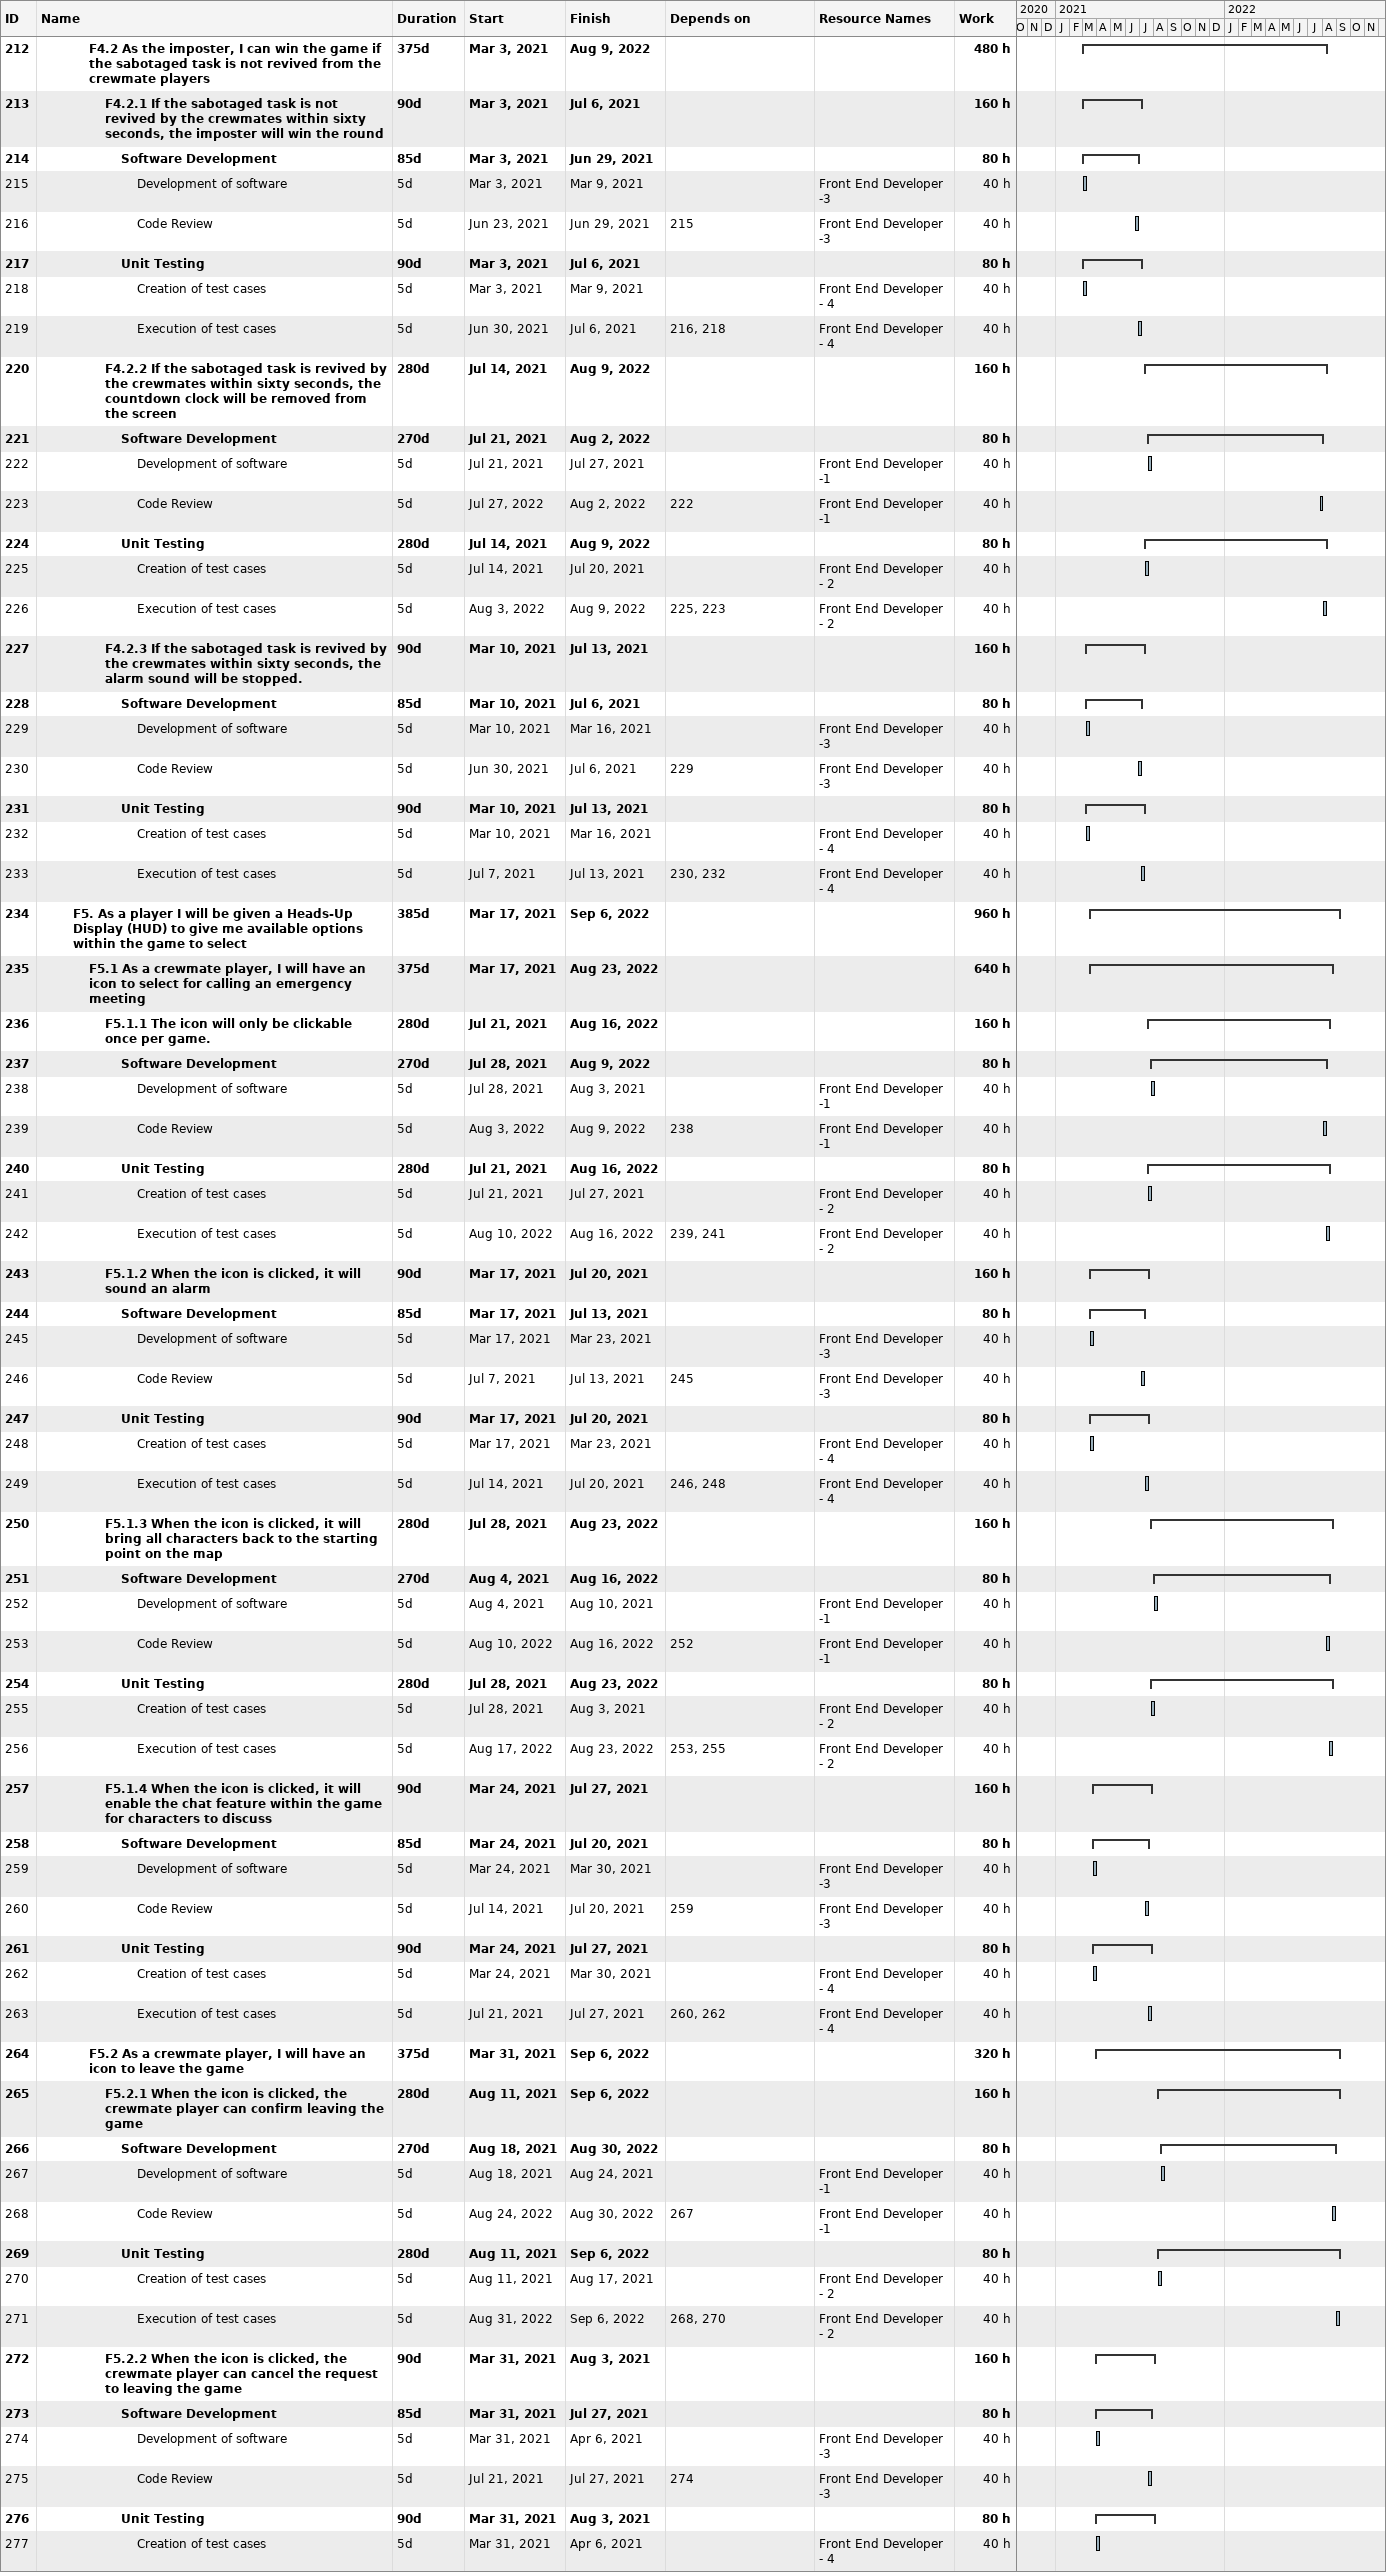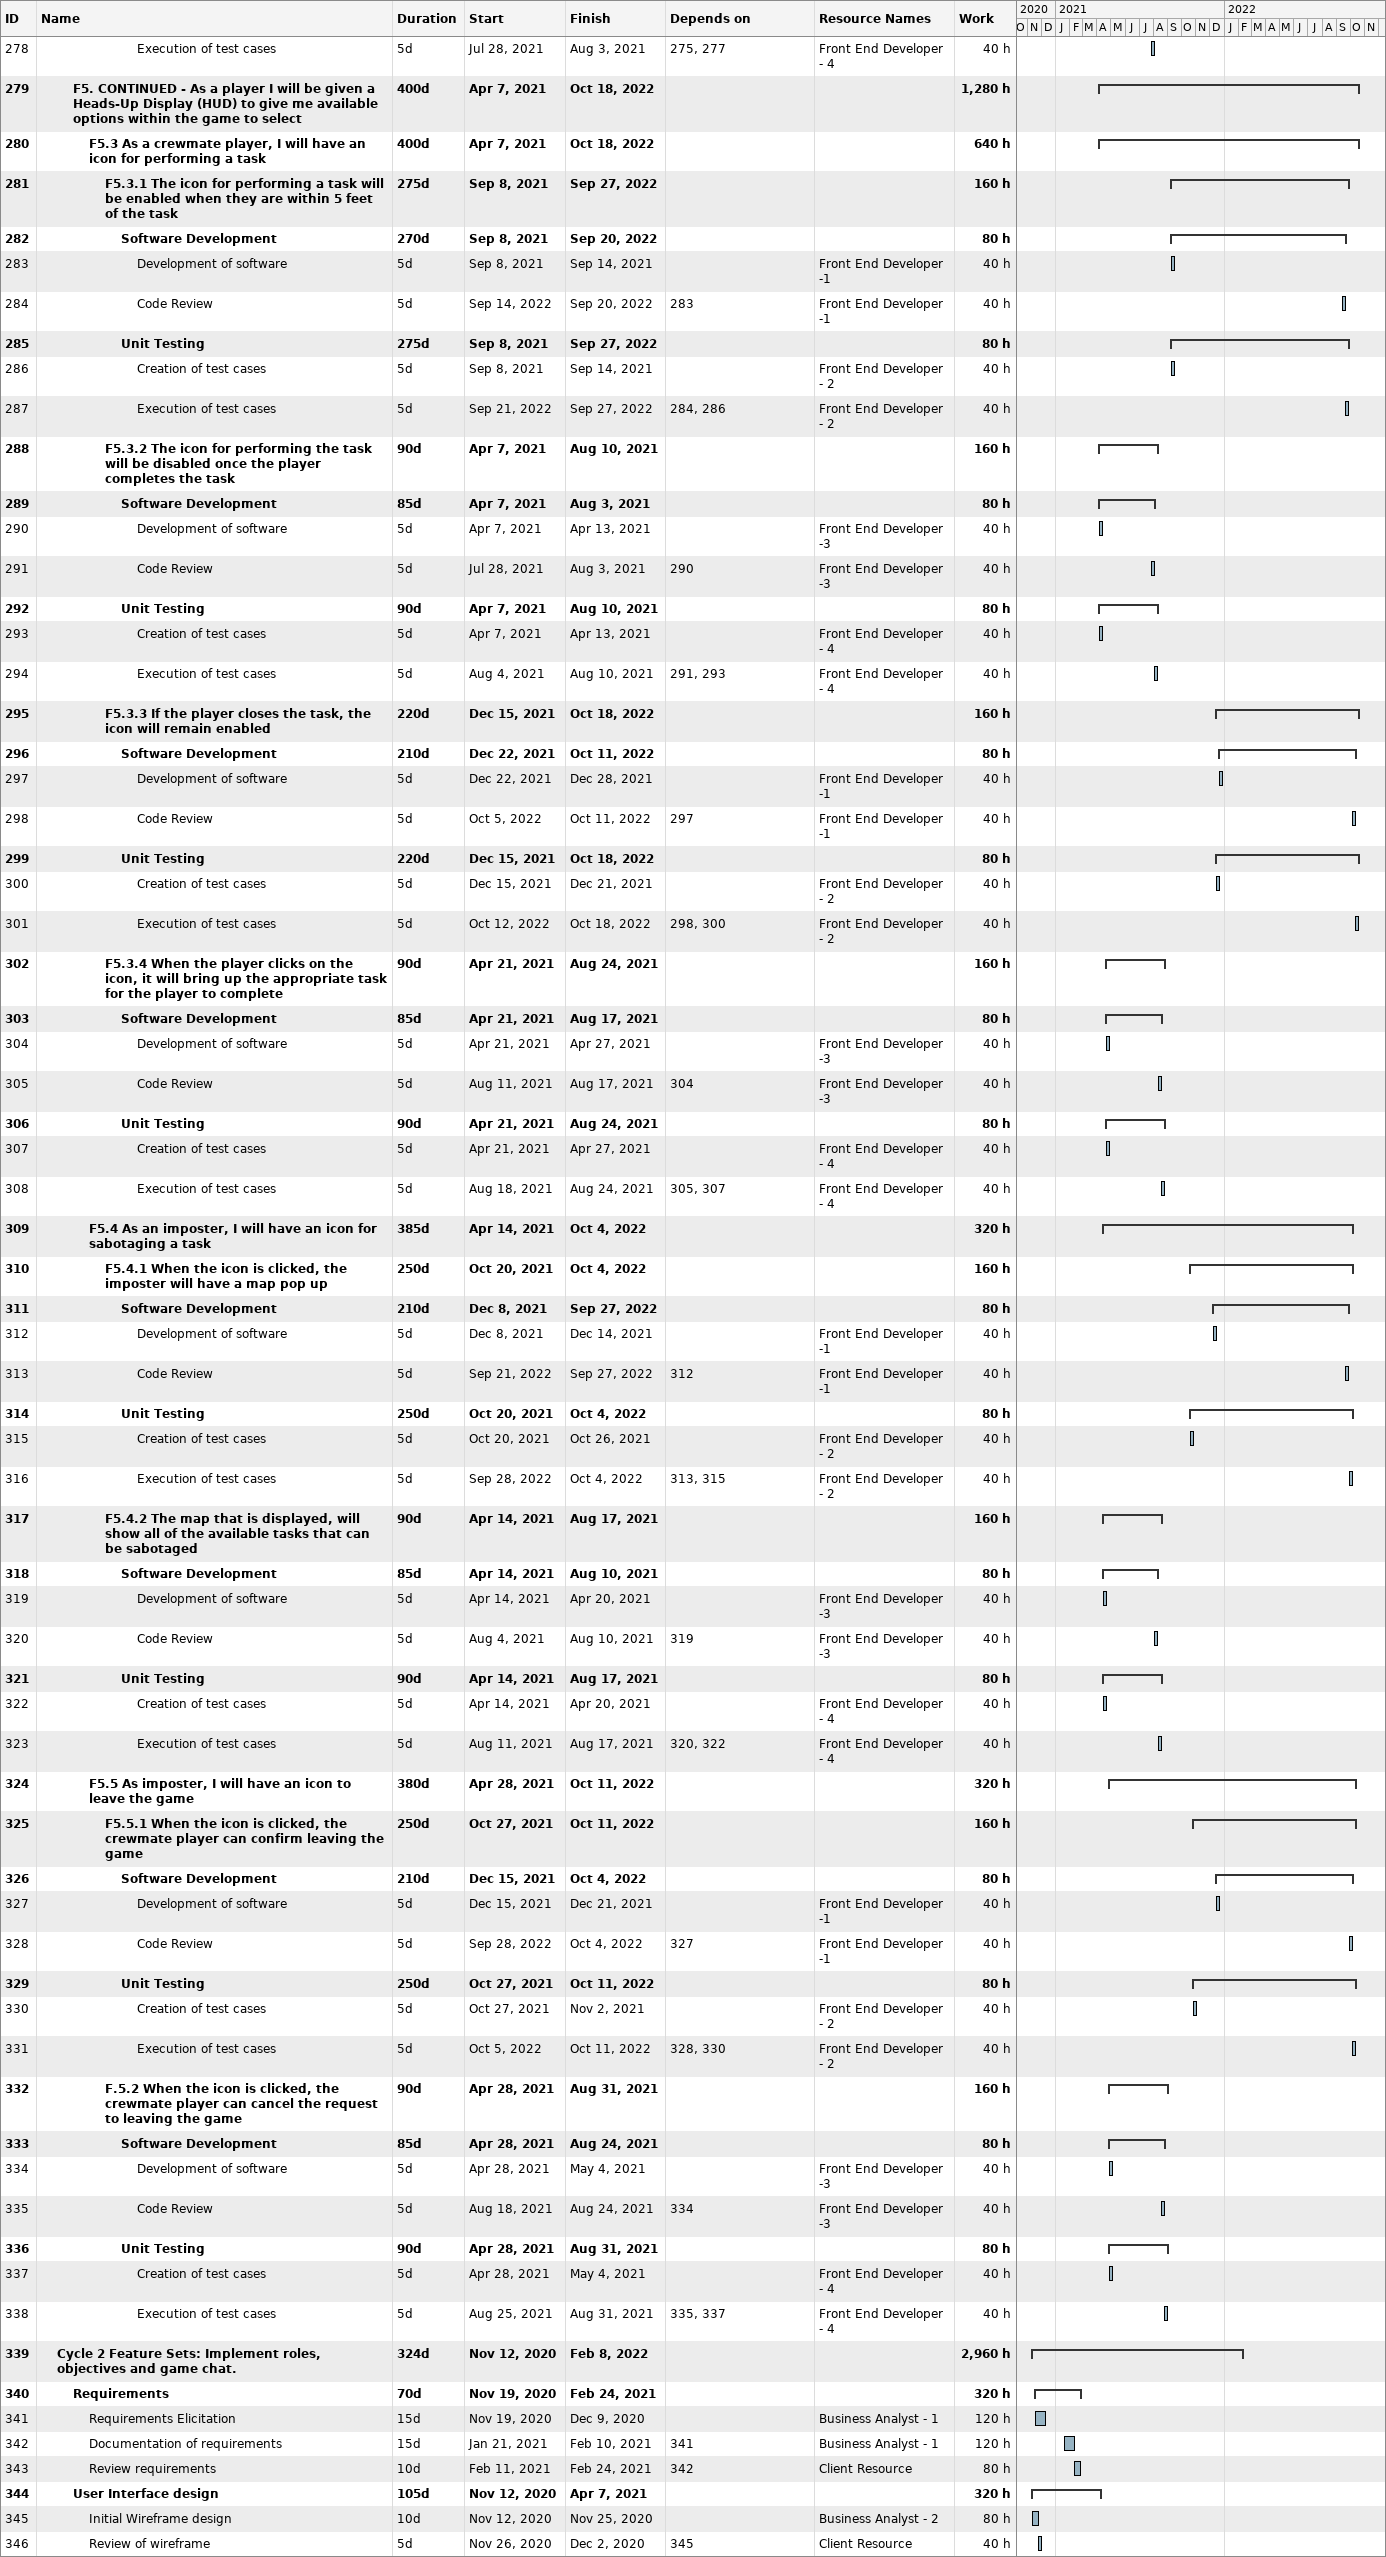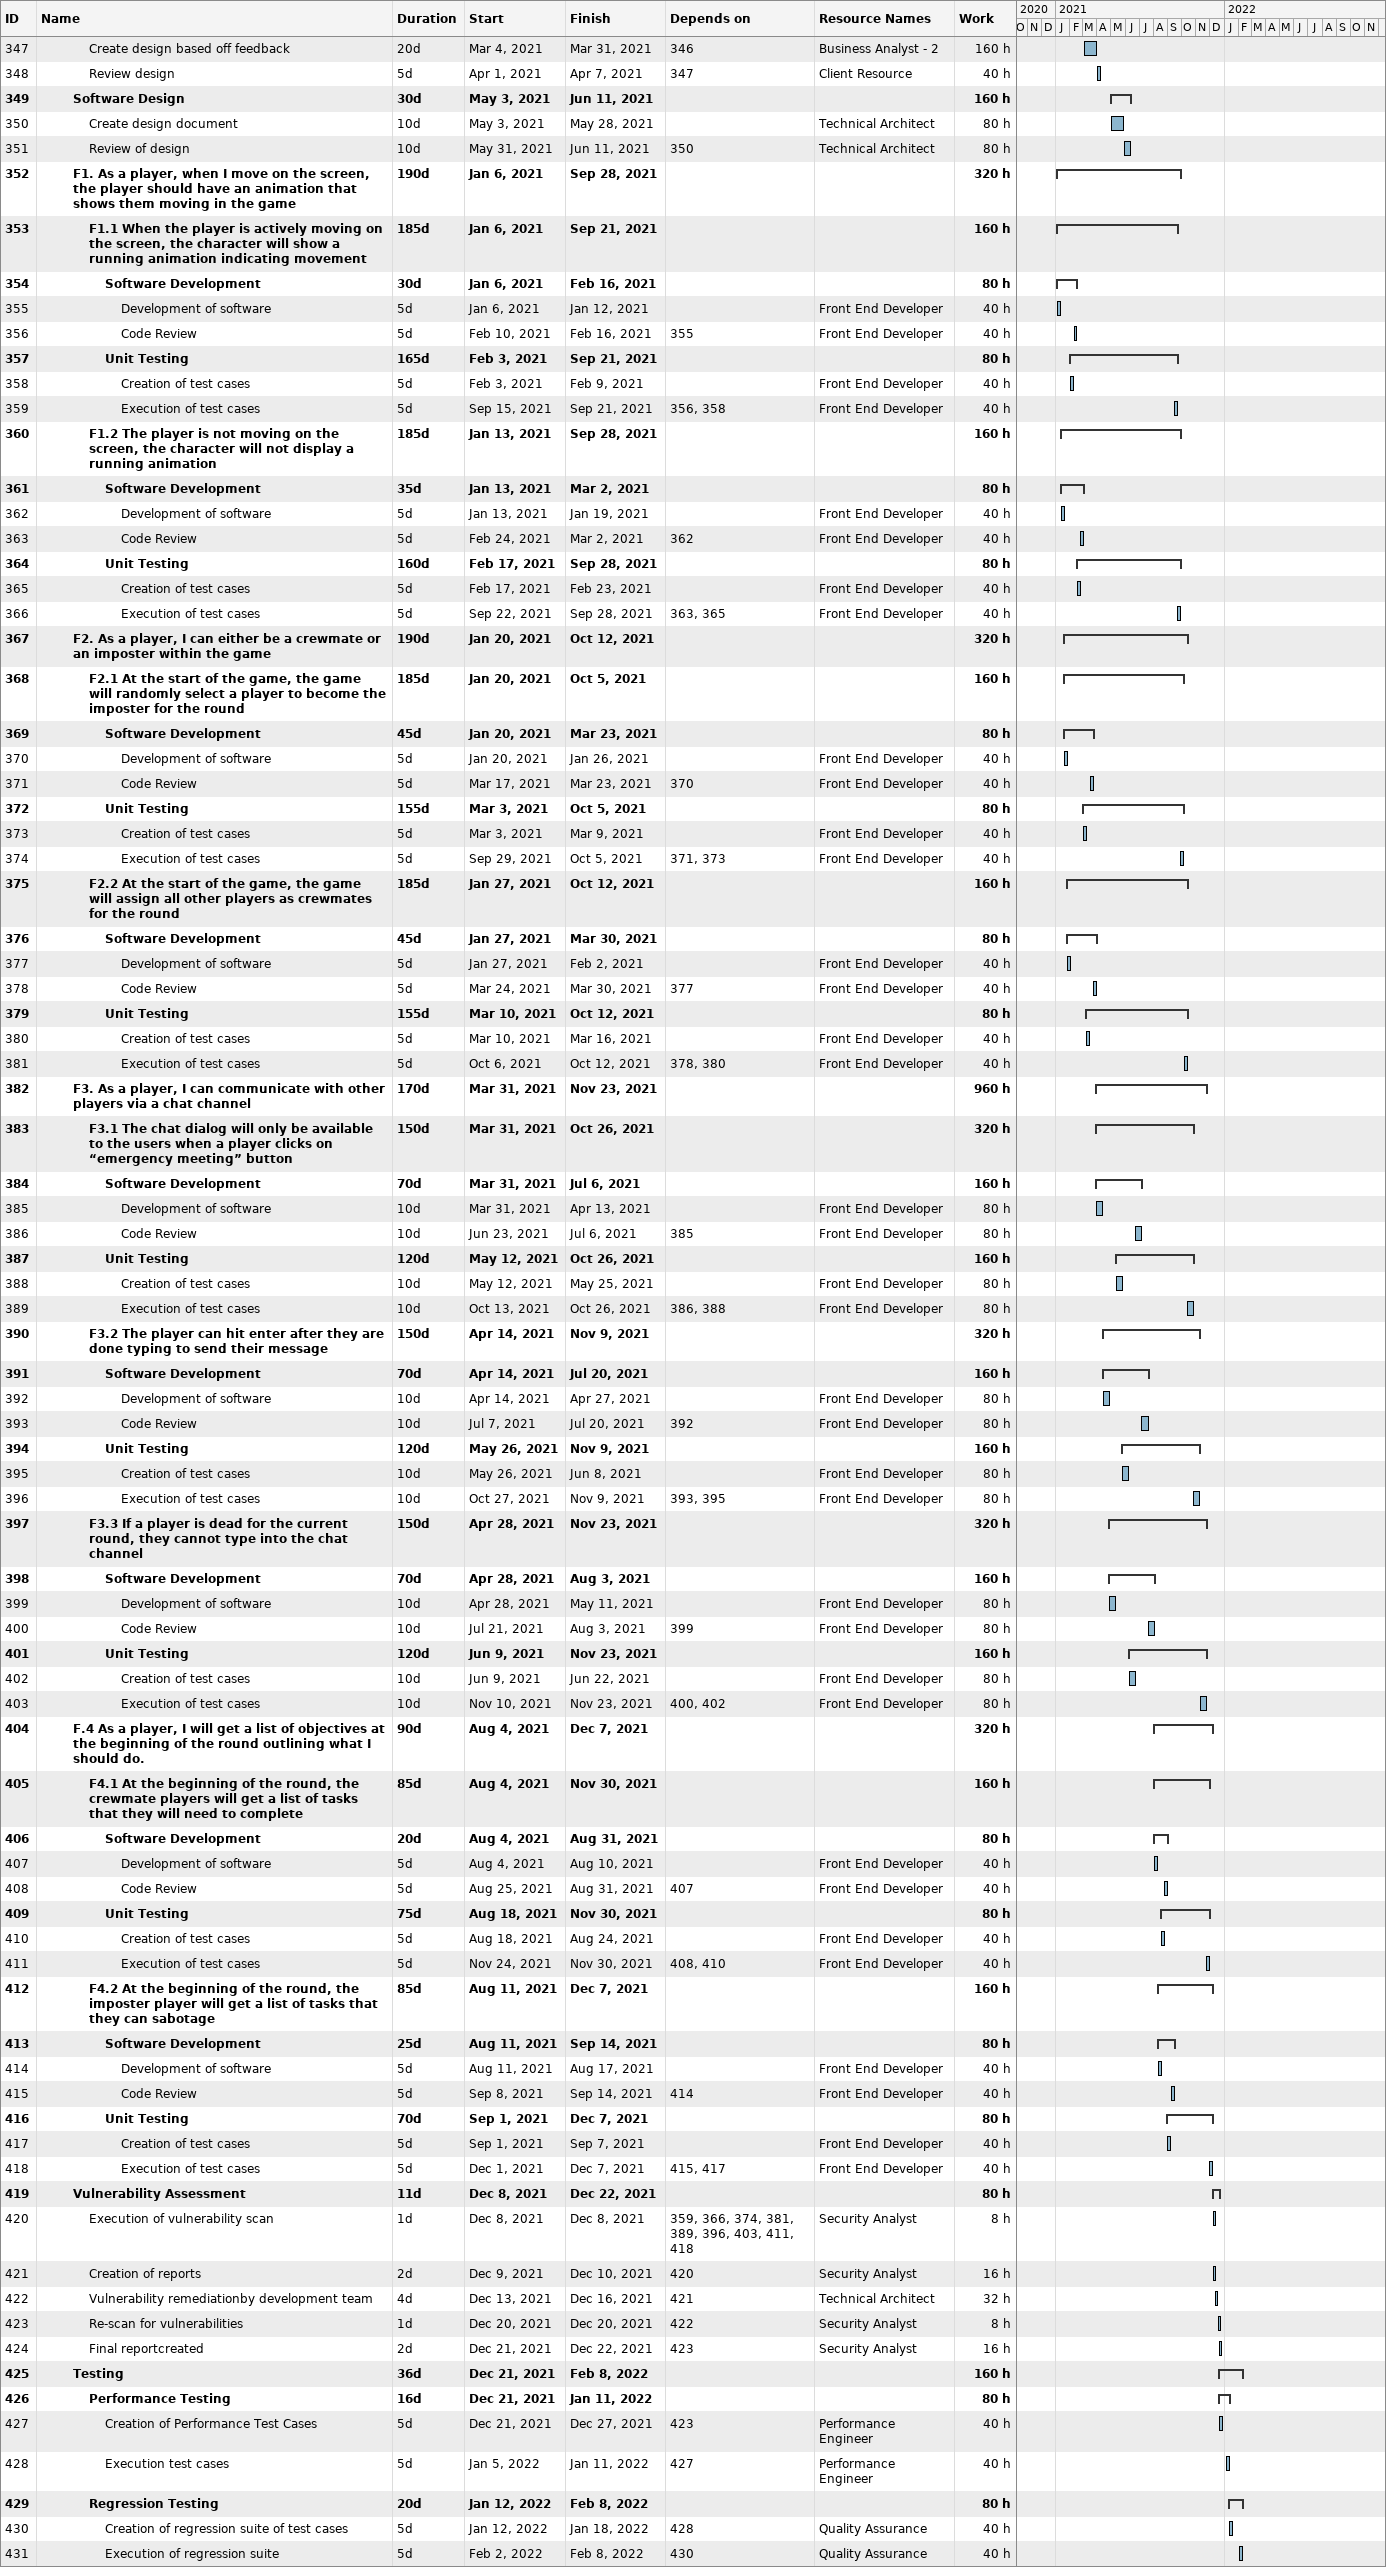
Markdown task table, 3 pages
| ID | Level | Task | Duration | Start | Finish | Predecessors | Resources | Work (h) |
|---|---|---|---|---|---|---|---|---|
| 212 | 4 | **F4.2 As the imposter, I can win the game if the sabotaged task is not revived from the crewmate players** | 375d | 2021-03-03 | 2022-08-09 |  |  | 480 |
| 213 | 5 | **F4.2.1 If the sabotaged task is not revived by the crewmates within sixty seconds, the imposter will win the round** | 90d | 2021-03-03 | 2021-07-06 |  |  | 160 |
| 214 | 6 | **Software Development** | 85d | 2021-03-03 | 2021-06-29 |  |  | 80 |
| 215 | 7 | Development of software | 5d | 2021-03-03 | 2021-03-09 |  | Front End Developer -3 | 40 |
| 216 | 7 | Code Review | 5d | 2021-06-23 | 2021-06-29 | 215 | Front End Developer -3 | 40 |
| 217 | 6 | **Unit Testing** | 90d | 2021-03-03 | 2021-07-06 |  |  | 80 |
| 218 | 7 | Creation of test cases | 5d | 2021-03-03 | 2021-03-09 |  | Front End Developer - 4 | 40 |
| 219 | 7 | Execution of test cases | 5d | 2021-06-30 | 2021-07-06 | 216, 218 | Front End Developer - 4 | 40 |
| 220 | 5 | **F4.2.2 If the sabotaged task is revived by the crewmates within sixty seconds, the countdown clock will be removed from the screen** | 280d | 2021-07-14 | 2022-08-09 |  |  | 160 |
| 221 | 6 | **Software Development** | 270d | 2021-07-21 | 2022-08-02 |  |  | 80 |
| 222 | 7 | Development of software | 5d | 2021-07-21 | 2021-07-27 |  | Front End Developer -1 | 40 |
| 223 | 7 | Code Review | 5d | 2022-07-27 | 2022-08-02 | 222 | Front End Developer -1 | 40 |
| 224 | 6 | **Unit Testing** | 280d | 2021-07-14 | 2022-08-09 |  |  | 80 |
| 225 | 7 | Creation of test cases | 5d | 2021-07-14 | 2021-07-20 |  | Front End Developer - 2 | 40 |
| 226 | 7 | Execution of test cases | 5d | 2022-08-03 | 2022-08-09 | 225, 223 | Front End Developer - 2 | 40 |
| 227 | 5 | **F4.2.3 If the sabotaged task is revived by the crewmates within sixty seconds, the alarm sound will be stopped.** | 90d | 2021-03-10 | 2021-07-13 |  |  | 160 |
| 228 | 6 | **Software Development** | 85d | 2021-03-10 | 2021-07-06 |  |  | 80 |
| 229 | 7 | Development of software | 5d | 2021-03-10 | 2021-03-16 |  | Front End Developer -3 | 40 |
| 230 | 7 | Code Review | 5d | 2021-06-30 | 2021-07-06 | 229 | Front End Developer -3 | 40 |
| 231 | 6 | **Unit Testing** | 90d | 2021-03-10 | 2021-07-13 |  |  | 80 |
| 232 | 7 | Creation of test cases | 5d | 2021-03-10 | 2021-03-16 |  | Front End Developer - 4 | 40 |
| 233 | 7 | Execution of test cases | 5d | 2021-07-07 | 2021-07-13 | 230, 232 | Front End Developer - 4 | 40 |
| 234 | 3 | **F5. As a player I will be given a Heads-Up Display (HUD) to give me available options within the game to select** | 385d | 2021-03-17 | 2022-09-06 |  |  | 960 |
| 235 | 4 | **F5.1 As a crewmate player, I will have an icon to select for calling an emergency meeting** | 375d | 2021-03-17 | 2022-08-23 |  |  | 640 |
| 236 | 5 | **F5.1.1 The icon will only be clickable once per game.** | 280d | 2021-07-21 | 2022-08-16 |  |  | 160 |
| 237 | 6 | **Software Development** | 270d | 2021-07-28 | 2022-08-09 |  |  | 80 |
| 238 | 7 | Development of software | 5d | 2021-07-28 | 2021-08-03 |  | Front End Developer -1 | 40 |
| 239 | 7 | Code Review | 5d | 2022-08-03 | 2022-08-09 | 238 | Front End Developer -1 | 40 |
| 240 | 6 | **Unit Testing** | 280d | 2021-07-21 | 2022-08-16 |  |  | 80 |
| 241 | 7 | Creation of test cases | 5d | 2021-07-21 | 2021-07-27 |  | Front End Developer - 2 | 40 |
| 242 | 7 | Execution of test cases | 5d | 2022-08-10 | 2022-08-16 | 239, 241 | Front End Developer - 2 | 40 |
| 243 | 5 | **F5.1.2 When the icon is clicked, it will sound an alarm** | 90d | 2021-03-17 | 2021-07-20 |  |  | 160 |
| 244 | 6 | **Software Development** | 85d | 2021-03-17 | 2021-07-13 |  |  | 80 |
| 245 | 7 | Development of software | 5d | 2021-03-17 | 2021-03-23 |  | Front End Developer -3 | 40 |
| 246 | 7 | Code Review | 5d | 2021-07-07 | 2021-07-13 | 245 | Front End Developer -3 | 40 |
| 247 | 6 | **Unit Testing** | 90d | 2021-03-17 | 2021-07-20 |  |  | 80 |
| 248 | 7 | Creation of test cases | 5d | 2021-03-17 | 2021-03-23 |  | Front End Developer - 4 | 40 |
| 249 | 7 | Execution of test cases | 5d | 2021-07-14 | 2021-07-20 | 246, 248 | Front End Developer - 4 | 40 |
| 250 | 5 | **F5.1.3 When the icon is clicked, it will bring all characters back to the starting point on the map** | 280d | 2021-07-28 | 2022-08-23 |  |  | 160 |
| 251 | 6 | **Software Development** | 270d | 2021-08-04 | 2022-08-16 |  |  | 80 |
| 252 | 7 | Development of software | 5d | 2021-08-04 | 2021-08-10 |  | Front End Developer -1 | 40 |
| 253 | 7 | Code Review | 5d | 2022-08-10 | 2022-08-16 | 252 | Front End Developer -1 | 40 |
| 254 | 6 | **Unit Testing** | 280d | 2021-07-28 | 2022-08-23 |  |  | 80 |
| 255 | 7 | Creation of test cases | 5d | 2021-07-28 | 2021-08-03 |  | Front End Developer - 2 | 40 |
| 256 | 7 | Execution of test cases | 5d | 2022-08-17 | 2022-08-23 | 253, 255 | Front End Developer - 2 | 40 |
| 257 | 5 | **F5.1.4 When the icon is clicked, it will enable the chat feature within the game for characters to discuss** | 90d | 2021-03-24 | 2021-07-27 |  |  | 160 |
| 258 | 6 | **Software Development** | 85d | 2021-03-24 | 2021-07-20 |  |  | 80 |
| 259 | 7 | Development of software | 5d | 2021-03-24 | 2021-03-30 |  | Front End Developer -3 | 40 |
| 260 | 7 | Code Review | 5d | 2021-07-14 | 2021-07-20 | 259 | Front End Developer -3 | 40 |
| 261 | 6 | **Unit Testing** | 90d | 2021-03-24 | 2021-07-27 |  |  | 80 |
| 262 | 7 | Creation of test cases | 5d | 2021-03-24 | 2021-03-30 |  | Front End Developer - 4 | 40 |
| 263 | 7 | Execution of test cases | 5d | 2021-07-21 | 2021-07-27 | 260, 262 | Front End Developer - 4 | 40 |
| 264 | 4 | **F5.2 As a crewmate player, I will have an icon to leave the game** | 375d | 2021-03-31 | 2022-09-06 |  |  | 320 |
| 265 | 5 | **F5.2.1 When the icon is clicked, the crewmate player can confirm leaving the game** | 280d | 2021-08-11 | 2022-09-06 |  |  | 160 |
| 266 | 6 | **Software Development** | 270d | 2021-08-18 | 2022-08-30 |  |  | 80 |
| 267 | 7 | Development of software | 5d | 2021-08-18 | 2021-08-24 |  | Front End Developer -1 | 40 |
| 268 | 7 | Code Review | 5d | 2022-08-24 | 2022-08-30 | 267 | Front End Developer -1 | 40 |
| 269 | 6 | **Unit Testing** | 280d | 2021-08-11 | 2022-09-06 |  |  | 80 |
| 270 | 7 | Creation of test cases | 5d | 2021-08-11 | 2021-08-17 |  | Front End Developer - 2 | 40 |
| 271 | 7 | Execution of test cases | 5d | 2022-08-31 | 2022-09-06 | 268, 270 | Front End Developer - 2 | 40 |
| 272 | 5 | **F5.2.2 When the icon is clicked, the crewmate player can cancel the request to leaving the game** | 90d | 2021-03-31 | 2021-08-03 |  |  | 160 |
| 273 | 6 | **Software Development** | 85d | 2021-03-31 | 2021-07-27 |  |  | 80 |
| 274 | 7 | Development of software | 5d | 2021-03-31 | 2021-04-06 |  | Front End Developer -3 | 40 |
| 275 | 7 | Code Review | 5d | 2021-07-21 | 2021-07-27 | 274 | Front End Developer -3 | 40 |
| 276 | 6 | **Unit Testing** | 90d | 2021-03-31 | 2021-08-03 |  |  | 80 |
| 277 | 7 | Creation of test cases | 5d | 2021-03-31 | 2021-04-06 |  | Front End Developer - 4 | 40 |
| 278 | 7 | Execution of test cases | 5d | 2021-07-28 | 2021-08-03 | 275, 277 | Front End Developer - 4 | 40 |
| 279 | 3 | **F5. CONTINUED - As a player I will be given a Heads-Up Display (HUD) to give me available options within the game to select** | 400d | 2021-04-07 | 2022-10-18 |  |  | 1280 |
| 280 | 4 | **F5.3 As a crewmate player, I will have an icon for performing a task** | 400d | 2021-04-07 | 2022-10-18 |  |  | 640 |
| 281 | 5 | **F5.3.1 The icon for performing a task will be enabled when they are within 5 feet of the task** | 275d | 2021-09-08 | 2022-09-27 |  |  | 160 |
| 282 | 6 | **Software Development** | 270d | 2021-09-08 | 2022-09-20 |  |  | 80 |
| 283 | 7 | Development of software | 5d | 2021-09-08 | 2021-09-14 |  | Front End Developer -1 | 40 |
| 284 | 7 | Code Review | 5d | 2022-09-14 | 2022-09-20 | 283 | Front End Developer -1 | 40 |
| 285 | 6 | **Unit Testing** | 275d | 2021-09-08 | 2022-09-27 |  |  | 80 |
| 286 | 7 | Creation of test cases | 5d | 2021-09-08 | 2021-09-14 |  | Front End Developer - 2 | 40 |
| 287 | 7 | Execution of test cases | 5d | 2022-09-21 | 2022-09-27 | 284, 286 | Front End Developer - 2 | 40 |
| 288 | 5 | **F5.3.2 The icon for performing the task will be disabled once the player completes the task** | 90d | 2021-04-07 | 2021-08-10 |  |  | 160 |
| 289 | 6 | **Software Development** | 85d | 2021-04-07 | 2021-08-03 |  |  | 80 |
| 290 | 7 | Development of software | 5d | 2021-04-07 | 2021-04-13 |  | Front End Developer -3 | 40 |
| 291 | 7 | Code Review | 5d | 2021-07-28 | 2021-08-03 | 290 | Front End Developer -3 | 40 |
| 292 | 6 | **Unit Testing** | 90d | 2021-04-07 | 2021-08-10 |  |  | 80 |
| 293 | 7 | Creation of test cases | 5d | 2021-04-07 | 2021-04-13 |  | Front End Developer - 4 | 40 |
| 294 | 7 | Execution of test cases | 5d | 2021-08-04 | 2021-08-10 | 291, 293 | Front End Developer - 4 | 40 |
| 295 | 5 | **F5.3.3 If the player closes the task, the icon will remain enabled** | 220d | 2021-12-15 | 2022-10-18 |  |  | 160 |
| 296 | 6 | **Software Development** | 210d | 2021-12-22 | 2022-10-11 |  |  | 80 |
| 297 | 7 | Development of software | 5d | 2021-12-22 | 2021-12-28 |  | Front End Developer -1 | 40 |
| 298 | 7 | Code Review | 5d | 2022-10-05 | 2022-10-11 | 297 | Front End Developer -1 | 40 |
| 299 | 6 | **Unit Testing** | 220d | 2021-12-15 | 2022-10-18 |  |  | 80 |
| 300 | 7 | Creation of test cases | 5d | 2021-12-15 | 2021-12-21 |  | Front End Developer - 2 | 40 |
| 301 | 7 | Execution of test cases | 5d | 2022-10-12 | 2022-10-18 | 298, 300 | Front End Developer - 2 | 40 |
| 302 | 5 | **F5.3.4 When the player clicks on the icon, it will bring up the appropriate task for the player to complete** | 90d | 2021-04-21 | 2021-08-24 |  |  | 160 |
| 303 | 6 | **Software Development** | 85d | 2021-04-21 | 2021-08-17 |  |  | 80 |
| 304 | 7 | Development of software | 5d | 2021-04-21 | 2021-04-27 |  | Front End Developer -3 | 40 |
| 305 | 7 | Code Review | 5d | 2021-08-11 | 2021-08-17 | 304 | Front End Developer -3 | 40 |
| 306 | 6 | **Unit Testing** | 90d | 2021-04-21 | 2021-08-24 |  |  | 80 |
| 307 | 7 | Creation of test cases | 5d | 2021-04-21 | 2021-04-27 |  | Front End Developer - 4 | 40 |
| 308 | 7 | Execution of test cases | 5d | 2021-08-18 | 2021-08-24 | 305, 307 | Front End Developer - 4 | 40 |
| 309 | 4 | **F5.4 As an imposter, I will have an icon for sabotaging a task** | 385d | 2021-04-14 | 2022-10-04 |  |  | 320 |
| 310 | 5 | **F5.4.1 When the icon is clicked, the imposter will have a map pop up** | 250d | 2021-10-20 | 2022-10-04 |  |  | 160 |
| 311 | 6 | **Software Development** | 210d | 2021-12-08 | 2022-09-27 |  |  | 80 |
| 312 | 7 | Development of software | 5d | 2021-12-08 | 2021-12-14 |  | Front End Developer -1 | 40 |
| 313 | 7 | Code Review | 5d | 2022-09-21 | 2022-09-27 | 312 | Front End Developer -1 | 40 |
| 314 | 6 | **Unit Testing** | 250d | 2021-10-20 | 2022-10-04 |  |  | 80 |
| 315 | 7 | Creation of test cases | 5d | 2021-10-20 | 2021-10-26 |  | Front End Developer - 2 | 40 |
| 316 | 7 | Execution of test cases | 5d | 2022-09-28 | 2022-10-04 | 313, 315 | Front End Developer - 2 | 40 |
| 317 | 5 | **F5.4.2 The map that is displayed, will show all of the available tasks that can be sabotaged** | 90d | 2021-04-14 | 2021-08-17 |  |  | 160 |
| 318 | 6 | **Software Development** | 85d | 2021-04-14 | 2021-08-10 |  |  | 80 |
| 319 | 7 | Development of software | 5d | 2021-04-14 | 2021-04-20 |  | Front End Developer -3 | 40 |
| 320 | 7 | Code Review | 5d | 2021-08-04 | 2021-08-10 | 319 | Front End Developer -3 | 40 |
| 321 | 6 | **Unit Testing** | 90d | 2021-04-14 | 2021-08-17 |  |  | 80 |
| 322 | 7 | Creation of test cases | 5d | 2021-04-14 | 2021-04-20 |  | Front End Developer - 4 | 40 |
| 323 | 7 | Execution of test cases | 5d | 2021-08-11 | 2021-08-17 | 320, 322 | Front End Developer - 4 | 40 |
| 324 | 4 | **F5.5 As imposter, I will have an icon to leave the game** | 380d | 2021-04-28 | 2022-10-11 |  |  | 320 |
| 325 | 5 | **F5.5.1 When the icon is clicked, the crewmate player can confirm leaving the game** | 250d | 2021-10-27 | 2022-10-11 |  |  | 160 |
| 326 | 6 | **Software Development** | 210d | 2021-12-15 | 2022-10-04 |  |  | 80 |
| 327 | 7 | Development of software | 5d | 2021-12-15 | 2021-12-21 |  | Front End Developer -1 | 40 |
| 328 | 7 | Code Review | 5d | 2022-09-28 | 2022-10-04 | 327 | Front End Developer -1 | 40 |
| 329 | 6 | **Unit Testing** | 250d | 2021-10-27 | 2022-10-11 |  |  | 80 |
| 330 | 7 | Creation of test cases | 5d | 2021-10-27 | 2021-11-02 |  | Front End Developer - 2 | 40 |
| 331 | 7 | Execution of test cases | 5d | 2022-10-05 | 2022-10-11 | 328, 330 | Front End Developer - 2 | 40 |
| 332 | 5 | **F.5.2 When the icon is clicked, the crewmate player can cancel the request to leaving the game** | 90d | 2021-04-28 | 2021-08-31 |  |  | 160 |
| 333 | 6 | **Software Development** | 85d | 2021-04-28 | 2021-08-24 |  |  | 80 |
| 334 | 7 | Development of software | 5d | 2021-04-28 | 2021-05-04 |  | Front End Developer -3 | 40 |
| 335 | 7 | Code Review | 5d | 2021-08-18 | 2021-08-24 | 334 | Front End Developer -3 | 40 |
| 336 | 6 | **Unit Testing** | 90d | 2021-04-28 | 2021-08-31 |  |  | 80 |
| 337 | 7 | Creation of test cases | 5d | 2021-04-28 | 2021-05-04 |  | Front End Developer - 4 | 40 |
| 338 | 7 | Execution of test cases | 5d | 2021-08-25 | 2021-08-31 | 335, 337 | Front End Developer - 4 | 40 |
| 339 | 2 | **Cycle 2 Feature Sets: Implement roles, objectives and game chat.** | 324d | 2020-11-12 | 2022-02-08 |  |  | 2960 |
| 340 | 3 | **Requirements** | 70d | 2020-11-19 | 2021-02-24 |  |  | 320 |
| 341 | 4 | Requirements Elicitation | 15d | 2020-11-19 | 2020-12-09 |  | Business Analyst - 1 | 120 |
| 342 | 4 | Documentation of requirements | 15d | 2021-01-21 | 2021-02-10 | 341 | Business Analyst - 1 | 120 |
| 343 | 4 | Review requirements | 10d | 2021-02-11 | 2021-02-24 | 342 | Client Resource | 80 |
| 344 | 3 | **User Interface design** | 105d | 2020-11-12 | 2021-04-07 |  |  | 320 |
| 345 | 4 | Initial Wireframe design | 10d | 2020-11-12 | 2020-11-25 |  | Business Analyst - 2 | 80 |
| 346 | 4 | Review of wireframe | 5d | 2020-11-26 | 2020-12-02 | 345 | Client Resource | 40 |
| 347 | 4 | Create design based off feedback | 20d | 2021-03-04 | 2021-03-31 | 346 | Business Analyst - 2 | 160 |
| 348 | 4 | Review design | 5d | 2021-04-01 | 2021-04-07 | 347 | Client Resource | 40 |
| 349 | 3 | **Software Design** | 30d | 2021-05-03 | 2021-06-11 |  |  | 160 |
| 350 | 4 | Create design document | 10d | 2021-05-03 | 2021-05-28 |  | Technical Architect | 80 |
| 351 | 4 | Review of design | 10d | 2021-05-31 | 2021-06-11 | 350 | Technical Architect | 80 |
| 352 | 3 | **F1. As a player, when I move on the screen, the player should have an animation that shows them moving in the game** | 190d | 2021-01-06 | 2021-09-28 |  |  | 320 |
| 353 | 4 | **F1.1 When the player is actively moving on the screen, the character will show a running animation indicating movement** | 185d | 2021-01-06 | 2021-09-21 |  |  | 160 |
| 354 | 5 | **Software Development** | 30d | 2021-01-06 | 2021-02-16 |  |  | 80 |
| 355 | 6 | Development of software | 5d | 2021-01-06 | 2021-01-12 |  | Front End Developer | 40 |
| 356 | 6 | Code Review | 5d | 2021-02-10 | 2021-02-16 | 355 | Front End Developer | 40 |
| 357 | 5 | **Unit Testing** | 165d | 2021-02-03 | 2021-09-21 |  |  | 80 |
| 358 | 6 | Creation of test cases | 5d | 2021-02-03 | 2021-02-09 |  | Front End Developer | 40 |
| 359 | 6 | Execution of test cases | 5d | 2021-09-15 | 2021-09-21 | 356, 358 | Front End Developer | 40 |
| 360 | 4 | **F1.2 The player is not moving on the screen, the character will not display a running animation** | 185d | 2021-01-13 | 2021-09-28 |  |  | 160 |
| 361 | 5 | **Software Development** | 35d | 2021-01-13 | 2021-03-02 |  |  | 80 |
| 362 | 6 | Development of software | 5d | 2021-01-13 | 2021-01-19 |  | Front End Developer | 40 |
| 363 | 6 | Code Review | 5d | 2021-02-24 | 2021-03-02 | 362 | Front End Developer | 40 |
| 364 | 5 | **Unit Testing** | 160d | 2021-02-17 | 2021-09-28 |  |  | 80 |
| 365 | 6 | Creation of test cases | 5d | 2021-02-17 | 2021-02-23 |  | Front End Developer | 40 |
| 366 | 6 | Execution of test cases | 5d | 2021-09-22 | 2021-09-28 | 363, 365 | Front End Developer | 40 |
| 367 | 3 | **F2. As a player, I can either be a crewmate or an imposter within the game** | 190d | 2021-01-20 | 2021-10-12 |  |  | 320 |
| 368 | 4 | **F2.1 At the start of the game, the game will randomly select a player to become the imposter for the round** | 185d | 2021-01-20 | 2021-10-05 |  |  | 160 |
| 369 | 5 | **Software Development** | 45d | 2021-01-20 | 2021-03-23 |  |  | 80 |
| 370 | 6 | Development of software | 5d | 2021-01-20 | 2021-01-26 |  | Front End Developer | 40 |
| 371 | 6 | Code Review | 5d | 2021-03-17 | 2021-03-23 | 370 | Front End Developer | 40 |
| 372 | 5 | **Unit Testing** | 155d | 2021-03-03 | 2021-10-05 |  |  | 80 |
| 373 | 6 | Creation of test cases | 5d | 2021-03-03 | 2021-03-09 |  | Front End Developer | 40 |
| 374 | 6 | Execution of test cases | 5d | 2021-09-29 | 2021-10-05 | 371, 373 | Front End Developer | 40 |
| 375 | 4 | **F2.2 At the start of the game, the game will assign all other players as crewmates for the round** | 185d | 2021-01-27 | 2021-10-12 |  |  | 160 |
| 376 | 5 | **Software Development** | 45d | 2021-01-27 | 2021-03-30 |  |  | 80 |
| 377 | 6 | Development of software | 5d | 2021-01-27 | 2021-02-02 |  | Front End Developer | 40 |
| 378 | 6 | Code Review | 5d | 2021-03-24 | 2021-03-30 | 377 | Front End Developer | 40 |
| 379 | 5 | **Unit Testing** | 155d | 2021-03-10 | 2021-10-12 |  |  | 80 |
| 380 | 6 | Creation of test cases | 5d | 2021-03-10 | 2021-03-16 |  | Front End Developer | 40 |
| 381 | 6 | Execution of test cases | 5d | 2021-10-06 | 2021-10-12 | 378, 380 | Front End Developer | 40 |
| 382 | 3 | **F3. As a player, I can communicate with other players via a chat channel** | 170d | 2021-03-31 | 2021-11-23 |  |  | 960 |
| 383 | 4 | **F3.1 The chat dialog will only be available to the users when a player clicks on “emergency meeting” button** | 150d | 2021-03-31 | 2021-10-26 |  |  | 320 |
| 384 | 5 | **Software Development** | 70d | 2021-03-31 | 2021-07-06 |  |  | 160 |
| 385 | 6 | Development of software | 10d | 2021-03-31 | 2021-04-13 |  | Front End Developer | 80 |
| 386 | 6 | Code Review | 10d | 2021-06-23 | 2021-07-06 | 385 | Front End Developer | 80 |
| 387 | 5 | **Unit Testing** | 120d | 2021-05-12 | 2021-10-26 |  |  | 160 |
| 388 | 6 | Creation of test cases | 10d | 2021-05-12 | 2021-05-25 |  | Front End Developer | 80 |
| 389 | 6 | Execution of test cases | 10d | 2021-10-13 | 2021-10-26 | 386, 388 | Front End Developer | 80 |
| 390 | 4 | **F3.2 The player can hit enter after they are done typing to send their message** | 150d | 2021-04-14 | 2021-11-09 |  |  | 320 |
| 391 | 5 | **Software Development** | 70d | 2021-04-14 | 2021-07-20 |  |  | 160 |
| 392 | 6 | Development of software | 10d | 2021-04-14 | 2021-04-27 |  | Front End Developer | 80 |
| 393 | 6 | Code Review | 10d | 2021-07-07 | 2021-07-20 | 392 | Front End Developer | 80 |
| 394 | 5 | **Unit Testing** | 120d | 2021-05-26 | 2021-11-09 |  |  | 160 |
| 395 | 6 | Creation of test cases | 10d | 2021-05-26 | 2021-06-08 |  | Front End Developer | 80 |
| 396 | 6 | Execution of test cases | 10d | 2021-10-27 | 2021-11-09 | 393, 395 | Front End Developer | 80 |
| 397 | 4 | **F3.3 If a player is dead for the current round, they cannot type into the chat channel** | 150d | 2021-04-28 | 2021-11-23 |  |  | 320 |
| 398 | 5 | **Software Development** | 70d | 2021-04-28 | 2021-08-03 |  |  | 160 |
| 399 | 6 | Development of software | 10d | 2021-04-28 | 2021-05-11 |  | Front End Developer | 80 |
| 400 | 6 | Code Review | 10d | 2021-07-21 | 2021-08-03 | 399 | Front End Developer | 80 |
| 401 | 5 | **Unit Testing** | 120d | 2021-06-09 | 2021-11-23 |  |  | 160 |
| 402 | 6 | Creation of test cases | 10d | 2021-06-09 | 2021-06-22 |  | Front End Developer | 80 |
| 403 | 6 | Execution of test cases | 10d | 2021-11-10 | 2021-11-23 | 400, 402 | Front End Developer | 80 |
| 404 | 3 | **F.4 As a player, I will get a list of objectives at the beginning of the round outlining what I should do.** | 90d | 2021-08-04 | 2021-12-07 |  |  | 320 |
| 405 | 4 | **F4.1 At the beginning of the round, the crewmate players will get a list of tasks that they will need to complete** | 85d | 2021-08-04 | 2021-11-30 |  |  | 160 |
| 406 | 5 | **Software Development** | 20d | 2021-08-04 | 2021-08-31 |  |  | 80 |
| 407 | 6 | Development of software | 5d | 2021-08-04 | 2021-08-10 |  | Front End Developer | 40 |
| 408 | 6 | Code Review | 5d | 2021-08-25 | 2021-08-31 | 407 | Front End Developer | 40 |
| 409 | 5 | **Unit Testing** | 75d | 2021-08-18 | 2021-11-30 |  |  | 80 |
| 410 | 6 | Creation of test cases | 5d | 2021-08-18 | 2021-08-24 |  | Front End Developer | 40 |
| 411 | 6 | Execution of test cases | 5d | 2021-11-24 | 2021-11-30 | 408, 410 | Front End Developer | 40 |
| 412 | 4 | **F4.2 At the beginning of the round, the imposter player will get a list of tasks that they can sabotage** | 85d | 2021-08-11 | 2021-12-07 |  |  | 160 |
| 413 | 5 | **Software Development** | 25d | 2021-08-11 | 2021-09-14 |  |  | 80 |
| 414 | 6 | Development of software | 5d | 2021-08-11 | 2021-08-17 |  | Front End Developer | 40 |
| 415 | 6 | Code Review | 5d | 2021-09-08 | 2021-09-14 | 414 | Front End Developer | 40 |
| 416 | 5 | **Unit Testing** | 70d | 2021-09-01 | 2021-12-07 |  |  | 80 |
| 417 | 6 | Creation of test cases | 5d | 2021-09-01 | 2021-09-07 |  | Front End Developer | 40 |
| 418 | 6 | Execution of test cases | 5d | 2021-12-01 | 2021-12-07 | 415, 417 | Front End Developer | 40 |
| 419 | 3 | **Vulnerability Assessment** | 11d | 2021-12-08 | 2021-12-22 |  |  | 80 |
| 420 | 4 | Execution of vulnerability scan | 1d | 2021-12-08 | 2021-12-08 | 359, 366, 374, 381, 389, 396, 403, 411, 418 | Security Analyst | 8 |
| 421 | 4 | Creation of reports | 2d | 2021-12-09 | 2021-12-10 | 420 | Security Analyst | 16 |
| 422 | 4 | Vulnerability remediationby development team | 4d | 2021-12-13 | 2021-12-16 | 421 | Technical Architect | 32 |
| 423 | 4 | Re-scan for vulnerabilities | 1d | 2021-12-20 | 2021-12-20 | 422 | Security Analyst | 8 |
| 424 | 4 | Final reportcreated | 2d | 2021-12-21 | 2021-12-22 | 423 | Security Analyst | 16 |
| 425 | 3 | **Testing** | 36d | 2021-12-21 | 2022-02-08 |  |  | 160 |
| 426 | 4 | **Performance Testing** | 16d | 2021-12-21 | 2022-01-11 |  |  | 80 |
| 427 | 5 | Creation of Performance Test Cases | 5d | 2021-12-21 | 2021-12-27 | 423 | Performance Engineer | 40 |
| 428 | 5 | Execution test cases | 5d | 2022-01-05 | 2022-01-11 | 427 | Performance Engineer | 40 |
| 429 | 4 | **Regression Testing** | 20d | 2022-01-12 | 2022-02-08 |  |  | 80 |
| 430 | 5 | Creation of regression suite of test cases | 5d | 2022-01-12 | 2022-01-18 | 428 | Quality Assurance | 40 |
| 431 | 5 | Execution of regression suite | 5d | 2022-02-02 | 2022-02-08 | 430 | Quality Assurance | 40 |
